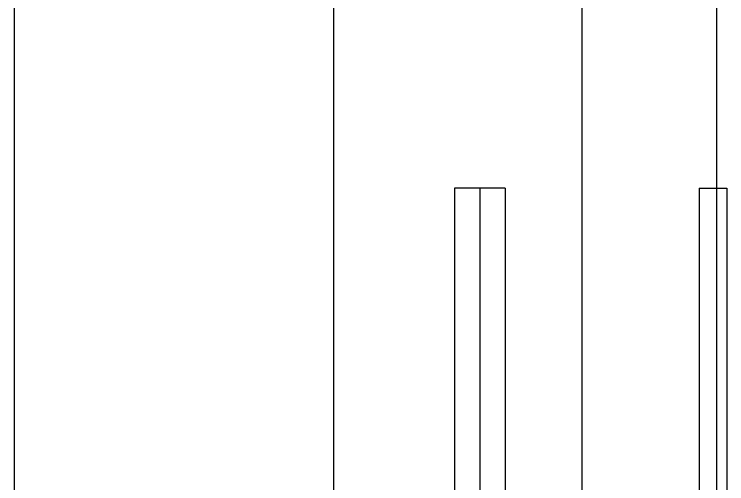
# Model space of a CAD drawing. Header units: millimetres. Extents: x 2370 to 266135, y -585395 to 33485.
# Drawn here: x 217324 to 218931, y 16138 to 17197 of the extents above; entities that cross this region are included whole.
import ezdxf
from ezdxf.lldxf.tags import DXFTag

# ---------------------------------------------------------------- set-up
doc = ezdxf.new("R2010")
doc.units = ezdxf.units.MM
doc.layers.add('1', color=1, linetype='CENTER2')
tags = doc.linetypes.add('CENTER2', pattern=[1.125, 0.75, -0.125, 0.125, -0.125]).pattern_tags.tags
tags[10:11] = [DXFTag(74, 4), DXFTag(75, 0), DXFTag(340, '0'), DXFTag(46, 1.0), DXFTag(50, 0.0), DXFTag(44, 0.0), DXFTag(45, 0.0)]
tags[8:9] = [DXFTag(74, 4), DXFTag(75, 0), DXFTag(340, '0'), DXFTag(46, 1.0), DXFTag(50, 0.0), DXFTag(44, 0.0), DXFTag(45, 0.0)]
tags[6:7] = [DXFTag(74, 4), DXFTag(75, 0), DXFTag(340, '0'), DXFTag(46, 1.0), DXFTag(50, 0.0), DXFTag(44, 0.0), DXFTag(45, 0.0)]
tags[4:5] = [DXFTag(74, 4), DXFTag(75, 0), DXFTag(340, '0'), DXFTag(46, 1.0), DXFTag(50, 0.0), DXFTag(44, 0.0), DXFTag(45, 0.0)]

# ---------------------------------------------------------------- blocks, each defined once
blk = doc.blocks.new('A$C58AE2A59')
at = {"color": 3}
for p, q in [((3493, 7439.6, 0), (3493, 1799.7, 0)), ((3607, 7439.6, 0), (3493, 7439.6, 0)), ((3607, 7439.6, 0), (3607, 1799.7, 0))]:
    blk.add_line(p, q, dxfattribs=at)
at = {"color": 5, "ltscale": 0.5}
for p, q in [((4044.9, 7439.6, 0), (4106.9, 7439.6, 0)), ((4044.9, 7439.6, 0), (4044.9, 0, 0)), ((4106.9, 7439.6, 0), (4106.9, 0, 0))]:
    blk.add_line(p, q, dxfattribs=at)
at = {"layer": '1'}
blk.add_line((3550, 7439.6, 0), (3550, 1799.7, 0), dxfattribs=at)

msp = doc.modelspace()

# ---------------------------------------------------------------- linework, layer by layer
at = {"color": 6}
for p, q in [((217324.1, 23186.7), (217324.1, 6094.3)), ((218044.1, 21512.2), (218044.1, 6073.6))]:
    msp.add_line(p, q, dxfattribs=at)
at = {"layer": '1'}
for p, q in [((218603.9, 21475.1), (218603.9, 226.3)), ((218908.9, 207.6), (218908.9, 21475.1)), ((218603.9, 21375.1), (218603.9, 226.3)), ((218908.9, 226.3), (218908.9, 21375.1))]:
    msp.add_line(p, q, dxfattribs=at)

# ---------------------------------------------------------------- block references
at = {"ltscale": 600}
msp.add_blockref('A$C58AE2A59', (214824, 9364.7), dxfattribs=at)

doc.saveas('drawing.dxf')
